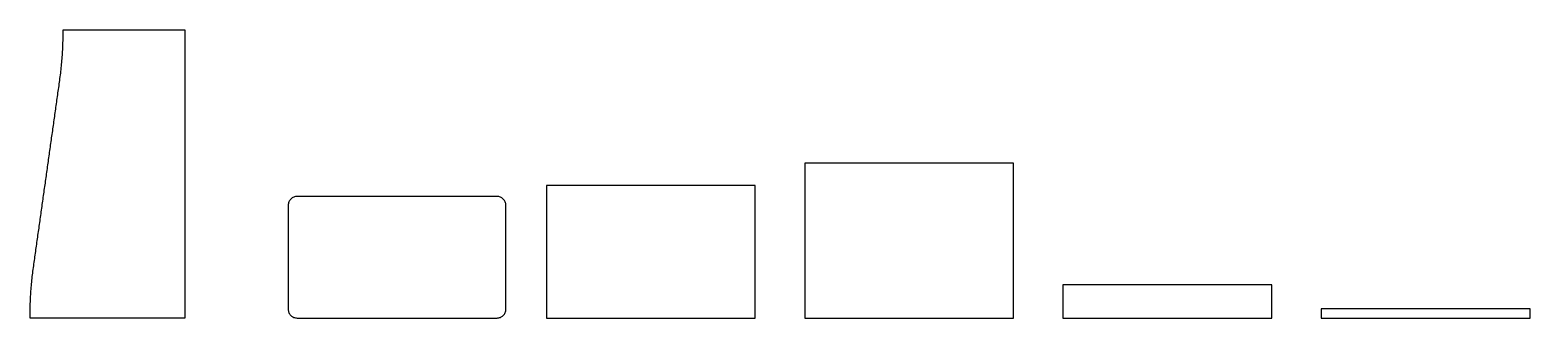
# Model space of a CAD drawing. Header units: millimetres. Extents: x 0 to 4066, y 0 to 782.
import ezdxf

# ---------------------------------------------------------------- set-up
doc = ezdxf.new("R2010")
doc.units = ezdxf.units.MM

msp = doc.modelspace()

# ---------------------------------------------------------------- linework, layer by layer
at = {"layer": 'MASTER_A'}
msp.add_lwpolyline([(2100, 0), (2666, 0), (2666, 420), (2100, 420)], close=True, dxfattribs=at)
at = {"layer": 'MASTER_B'}
msp.add_lwpolyline([(0, 0), (0.011909, 4.8875), (0.047637, 9.775), (0.107184, 14.6625), (0.190549, 19.55), (0.297732, 24.4375), (0.428735, 29.325), (0.583556, 34.2125), (0.762195, 39.1), (0.964653, 43.9875), (1.19093, 48.875), (1.441025, 53.7625), (1.714939, 58.65), (2.012671, 63.5375), (2.334223, 68.425), (2.679592, 73.3125), (3.04878, 78.2), (3.441787, 83.0875), (3.858613, 87.975), (4.299257, 92.8625), (4.76372, 97.75), (5.252001, 102.6375), (5.764101, 107.525), (6.300019, 112.4125), (6.859756, 117.3), (7.443312, 122.1875), (8.050686, 127.075), (8.681879, 131.9625), (9.33689, 136.85), (10.015244, 141.7375), (10.70122, 146.625), (11.387195, 151.5125), (12.073171, 156.4), (12.759146, 161.2875), (13.445122, 166.175), (14.131098, 171.0625), (14.817073, 175.95), (15.503049, 180.8375), (16.189024, 185.725), (16.875, 190.6125), (17.560976, 195.5), (18.246951, 200.3875), (18.932927, 205.275), (19.618902, 210.1625), (20.304878, 215.05), (20.990854, 219.9375), (21.676829, 224.825), (22.362805, 229.7125), (23.04878, 234.6), (23.734756, 239.4875), (24.420732, 244.375), (25.106707, 249.2625), (25.792683, 254.15), (26.478659, 259.0375), (27.164634, 263.925), (27.85061, 268.8125), (28.536585, 273.7), (29.222561, 278.5875), (29.908537, 283.475), (30.594512, 288.3625), (31.280488, 293.25), (31.966463, 298.1375), (32.652439, 303.025), (33.338415, 307.9125), (34.02439, 312.8), (34.710366, 317.6875), (35.396341, 322.575), (36.082317, 327.4625), (36.768293, 332.35), (37.454268, 337.2375), (38.140244, 342.125), (38.82622, 347.0125), (39.512195, 351.9), (40.198171, 356.7875), (40.884146, 361.675), (41.570122, 366.5625), (42.256098, 371.45), (42.942073, 376.3375), (43.628049, 381.225), (44.314024, 386.1125), (45, 391), (45.685976, 395.8875), (46.371951, 400.775), (47.057927, 405.6625), (47.743902, 410.55), (48.429878, 415.4375), (49.115854, 420.325), (49.801829, 425.2125), (50.487805, 430.1), (51.17378, 434.9875), (51.859756, 439.875), (52.545732, 444.7625), (53.231707, 449.65), (53.917683, 454.5375), (54.603659, 459.425), (55.289634, 464.3125), (55.97561, 469.2), (56.661585, 474.0875), (57.347561, 478.975), (58.033537, 483.8625), (58.719512, 488.75), (59.405488, 493.6375), (60.091463, 498.525), (60.777439, 503.4125), (61.463415, 508.3), (62.14939, 513.1875), (62.835366, 518.075), (63.521341, 522.9625), (64.207317, 527.85), (64.893293, 532.7375), (65.579268, 537.625), (66.265244, 542.5125), (66.95122, 547.4), (67.637195, 552.2875), (68.323171, 557.175), (69.009146, 562.0625), (69.695122, 566.95), (70.381098, 571.8375), (71.067073, 576.725), (71.753049, 581.6125), (72.439024, 586.5), (73.125, 591.3875), (73.810976, 596.275), (74.496951, 601.1625), (75.182927, 606.05), (75.868902, 610.9375), (76.554878, 615.825), (77.240854, 620.7125), (77.926829, 625.6), (78.612805, 630.4875), (79.29878, 635.375), (79.984756, 640.2625), (80.66311, 645.15), (81.318121, 650.0375), (81.949314, 654.925), (82.556688, 659.8125), (83.140244, 664.7), (83.699981, 669.5875), (84.235899, 674.475), (84.747999, 679.3625), (85.23628, 684.25), (85.700743, 689.1375), (86.141387, 694.025), (86.558213, 698.9125), (86.95122, 703.8), (87.320408, 708.6875), (87.665777, 713.575), (87.987329, 718.4625), (88.285061, 723.35), (88.558975, 728.2375), (88.80907, 733.125), (89.035347, 738.0125), (89.237805, 742.9), (89.416444, 747.7875), (89.571265, 752.675), (89.702268, 757.5625), (89.809451, 762.45), (89.892816, 767.3375), (89.952363, 772.225), (89.988091, 777.1125), (90, 782), (420, 782), (420, 0)], close=True, dxfattribs=at)
at = {"layer": 'MASTER_K'}
msp.add_lwpolyline([(1400, 0), (1966, 0), (1966, 360), (1400, 360)], close=True, dxfattribs=at)
at = {"layer": 'MASTER_N'}
msp.add_lwpolyline([(2800, 0), (3366, 0), (3366, 90), (2800, 90)], close=True, dxfattribs=at)
at = {"layer": 'MASTER_T'}
msp.add_lwpolyline([(700, 24), (700.115567, 21.647589), (700.461153, 19.317832), (701.033432, 17.033168), (701.826891, 14.815598), (702.83389, 12.686478), (704.044729, 10.666314), (705.447749, 8.774561), (707.029437, 7.029437), (708.774561, 5.447749), (710.666314, 4.044729), (712.686478, 2.83389), (714.815598, 1.826891), (717.033168, 1.033432), (719.317832, 0.461153), (721.647589, 0.115567), (724, 0), (1266, 0), (1268.352411, 0.115567), (1270.682168, 0.461153), (1272.966832, 1.033432), (1275.184402, 1.826891), (1277.313522, 2.83389), (1279.333686, 4.044729), (1281.225439, 5.447749), (1282.970563, 7.029437), (1284.552251, 8.774561), (1285.955271, 10.666314), (1287.16611, 12.686478), (1288.173109, 14.815598), (1288.966568, 17.033168), (1289.538847, 19.317832), (1289.884433, 21.647589), (1290, 24), (1290, 306), (1289.884433, 308.352411), (1289.538847, 310.682168), (1288.966568, 312.966832), (1288.173109, 315.184402), (1287.16611, 317.313522), (1285.955271, 319.333686), (1284.552251, 321.225439), (1282.970563, 322.970563), (1281.225439, 324.552251), (1279.333686, 325.955271), (1277.313522, 327.16611), (1275.184402, 328.173109), (1272.966832, 328.966568), (1270.682168, 329.538847), (1268.352411, 329.884433), (1266, 330), (724, 330), (721.647589, 329.884433), (719.317832, 329.538847), (717.033168, 328.966568), (714.815598, 328.173109), (712.686478, 327.16611), (710.666314, 325.955271), (708.774561, 324.552251), (707.029437, 322.970563), (705.447749, 321.225439), (704.044729, 319.333686), (702.83389, 317.313522), (701.826891, 315.184402), (701.033432, 312.966832), (700.461153, 310.682168), (700.115567, 308.352411), (700, 306)], close=True, dxfattribs=at)
at = {"layer": 'MASTER_U'}
msp.add_lwpolyline([(3500, 0), (4066, 0), (4066, 25), (3500, 25)], close=True, dxfattribs=at)

doc.saveas('drawing.dxf')
